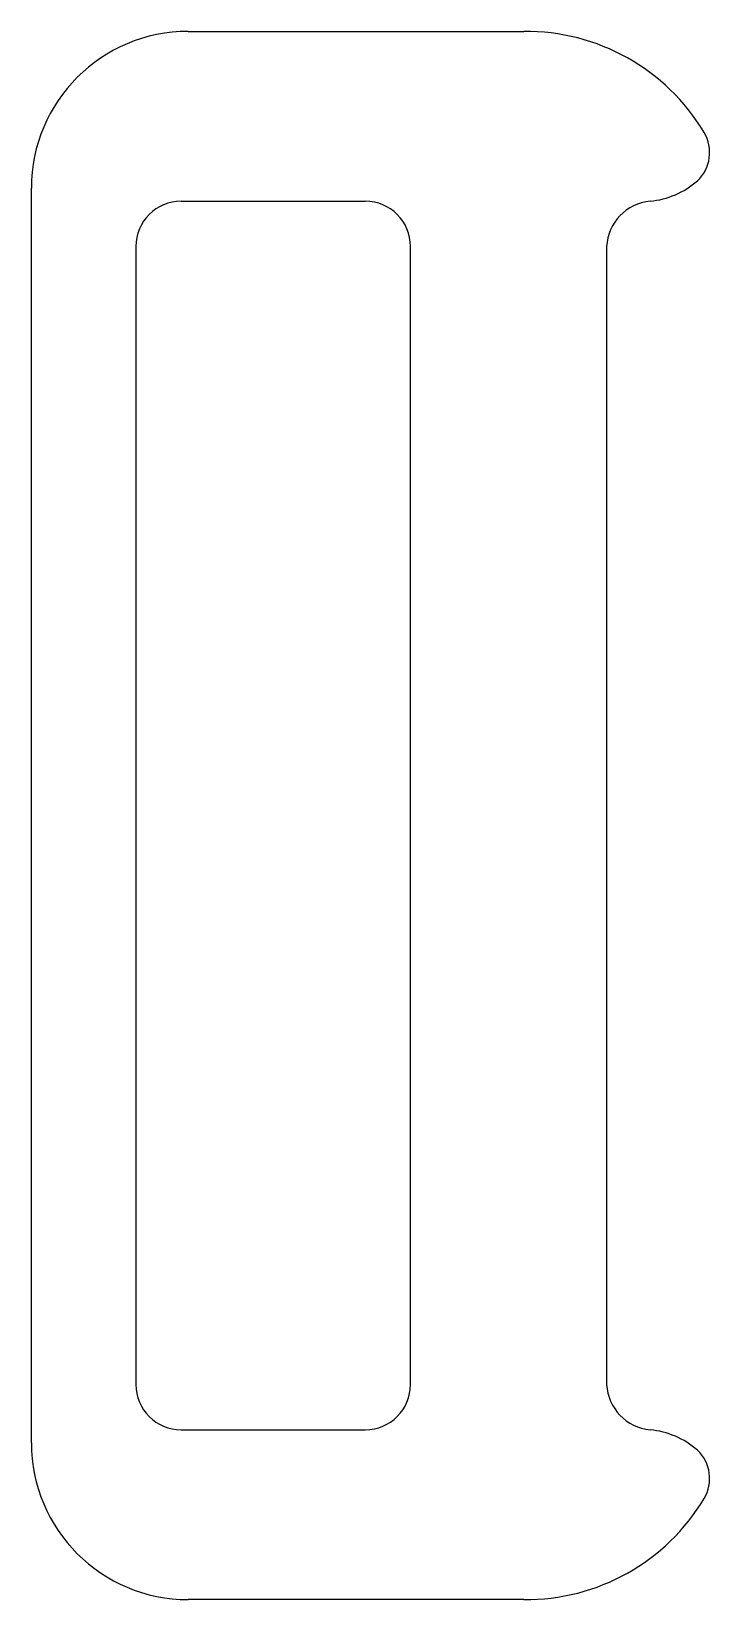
# Model space of a CAD drawing. Header units: millimetres. Extents: x 79.5 to 105.4, y -103.6 to -43.6.
import ezdxf

# ---------------------------------------------------------------- set-up
doc = ezdxf.new("R2010")
doc.units = ezdxf.units.MM

msp = doc.modelspace()

# ---------------------------------------------------------------- linework, layer by layer
at = {"color": 7, "linetype": 'Continuous', "lineweight": 25}
for p, q in [((85.498, -43.551), (98.332, -43.551)), ((79.498, -97.551), (79.498, -49.551)), ((85.226, -50.051), (92.269, -50.051)), ((83.498, -51.78), (83.498, -95.323)), ((93.998, -95.323), (93.998, -51.78)), ((101.498, -51.78), (101.498, -95.323)), ((85.226, -97.051), (92.269, -97.051)), ((98.332, -103.551), (85.498, -103.551))]:
    msp.add_line(p, q, dxfattribs=at)
for centre, radius, start, end in [((85.498, -49.551), 6, 90, 180), ((98.407, -51.496), 7.945, 30.87917, 90.54488), ((103.944, -48.186), 1.494, 313.40491, 30.87917), ((102.844, -46.818), 3.247, 275.61034, 310.92653), ((85.226, -51.78), 1.729, 90, 180), ((92.269, -51.78), 1.729, 0, 90), ((103.342, -51.887), 1.847, 95.61034, 176.66445), ((85.226, -95.323), 1.729, 180, 270), ((92.269, -95.323), 1.729, 270, 360), ((103.342, -95.215), 1.847, 183.33555, 264.38966), ((102.844, -100.285), 3.247, 49.07347, 84.38966), ((85.498, -97.551), 6, 180, 270), ((103.944, -98.917), 1.494, 329.12083, 46.59509), ((98.407, -95.606), 7.945, 269.45512, 329.12083)]:
    msp.add_arc(centre, radius, start, end, dxfattribs=at)

doc.saveas('drawing.dxf')
